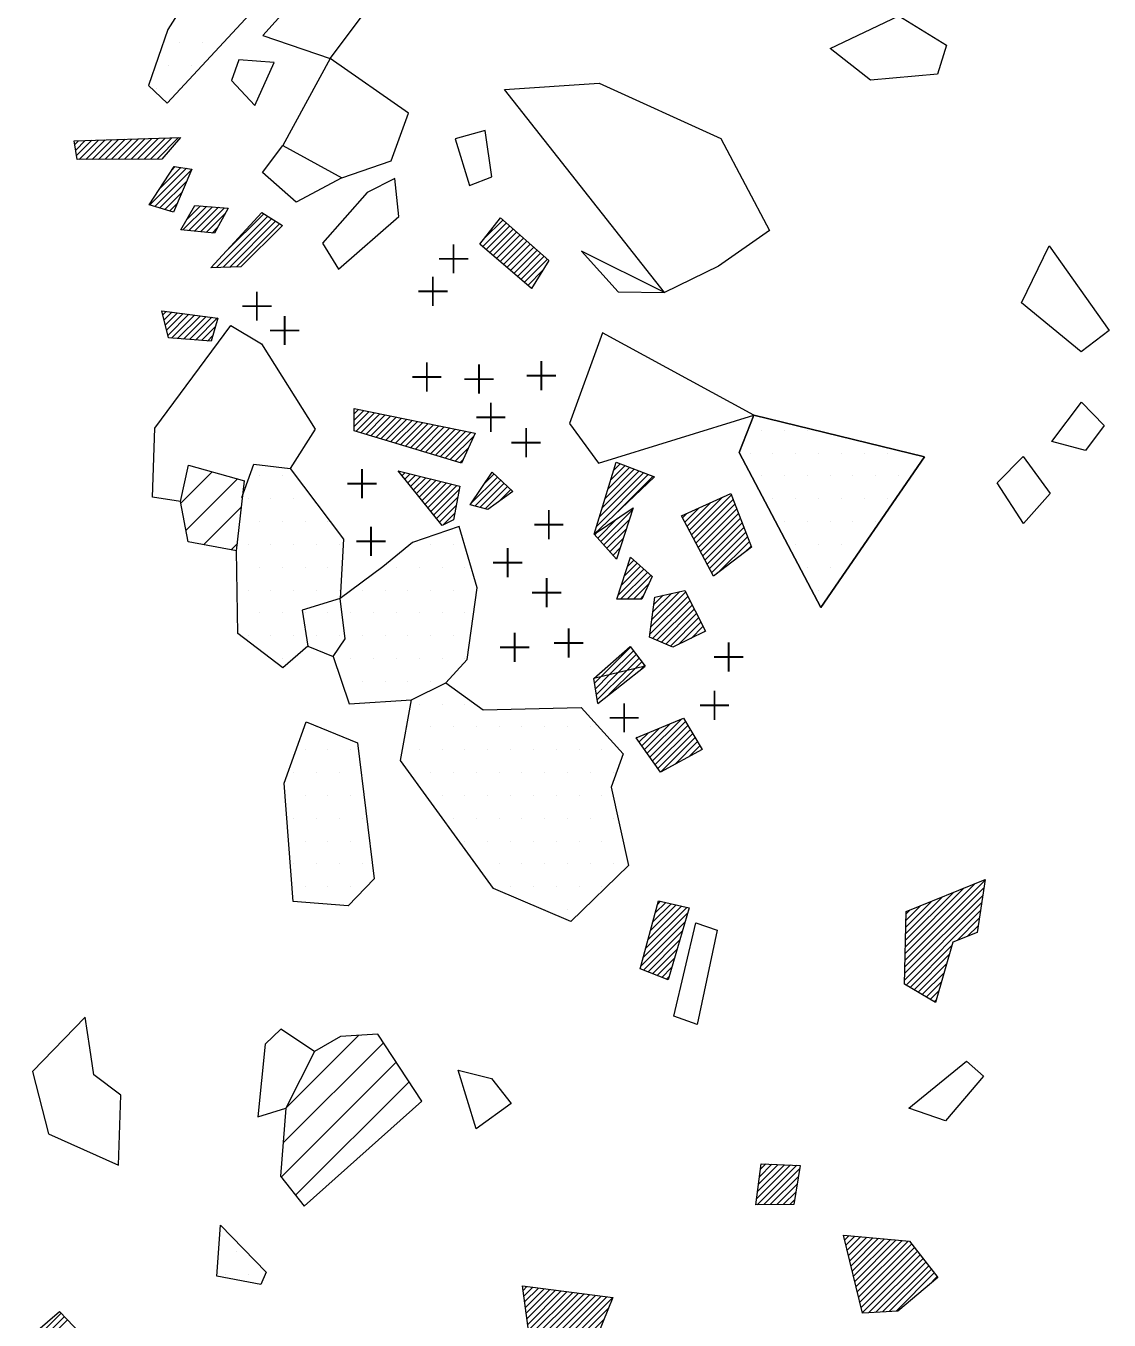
# Model space of a CAD drawing. Header units: metres. Extents: x -2.03 to 0.57, y -19.87 to -14.8.
# Drawn here: x -0.103 to 0.49, y -17.312 to -16.603 of the extents above; entities that cross this region are included whole.
import ezdxf

# ---------------------------------------------------------------- set-up
doc = ezdxf.new("R2010")
doc.units = ezdxf.units.M
doc.header["$LTSCALE"] = 25
doc.header["$MEASUREMENT"] = 0
doc.layers.get('0').update_dxf_attribs({"linetype": 'CONTINUOUS'})
for name, color, linetype in [('FEUER', 1, 'CONTINUOUS'), ('KNOCHEN', 2, 'CONTINUOUS'), ('KNOCHENSCHRAFF', 2, 'CONTINUOUS'), ('STEINE', 4, 'CONTINUOUS'), ('STEINESCHRAFF', 4, 'CONTINUOUS')]:
    doc.layers.add(name, color=color, linetype=linetype)

# ---------------------------------------------------------------- blocks, each defined once
blk = doc.blocks.new('*X5')
at = {"color": 0}
for p, q in [((30, -1682.5), (30, -1682.5)), ((31.25, -1682.5), (31.25, -1682.5)), ((32.5, -1682.5), (32.5, -1682.5)), ((29.375, -1683.75), (29.375, -1683.75)), ((30.625, -1683.75), (30.625, -1683.75)), ((31.875, -1683.75), (31.875, -1683.75)), ((33.125, -1683.75), (33.125, -1683.75)), ((34.375, -1683.75), (34.375, -1683.75)), ((35.625, -1683.75), (35.625, -1683.75)), ((36.875, -1683.75), (36.875, -1683.75)), ((2.5, -1685), (2.5, -1685)), ((3.75, -1685), (3.75, -1685)), ((30, -1685), (30, -1685)), ((31.25, -1685), (31.25, -1685)), ((32.5, -1685), (32.5, -1685)), ((33.75, -1685), (33.75, -1685)), ((35, -1685), (35, -1685)), ((36.25, -1685), (36.25, -1685)), ((37.5, -1685), (37.5, -1685)), ((1.875, -1686.25), (1.875, -1686.25)), ((3.125, -1686.25), (3.125, -1686.25)), ((4.375, -1686.25), (4.375, -1686.25)), ((30.625, -1686.25), (30.625, -1686.25)), ((31.875, -1686.25), (31.875, -1686.25)), ((33.125, -1686.25), (33.125, -1686.25)), ((34.375, -1686.25), (34.375, -1686.25)), ((35.625, -1686.25), (35.625, -1686.25)), ((36.875, -1686.25), (36.875, -1686.25)), ((2.5, -1687.5), (2.5, -1687.5)), ((3.75, -1687.5), (3.75, -1687.5)), ((5, -1687.5), (5, -1687.5)), ((6.25, -1687.5), (6.25, -1687.5)), ((31.25, -1687.5), (31.25, -1687.5)), ((32.5, -1687.5), (32.5, -1687.5)), ((33.75, -1687.5), (33.75, -1687.5)), ((35, -1687.5), (35, -1687.5)), ((36.25, -1687.5), (36.25, -1687.5)), ((1.875, -1688.75), (1.875, -1688.75)), ((3.125, -1688.75), (3.125, -1688.75)), ((4.375, -1688.75), (4.375, -1688.75)), ((5.625, -1688.75), (5.625, -1688.75)), ((6.875, -1688.75), (6.875, -1688.75)), ((11.875, -1688.75), (11.875, -1688.75)), ((13.125, -1688.75), (13.125, -1688.75)), ((31.875, -1688.75), (31.875, -1688.75)), ((33.125, -1688.75), (33.125, -1688.75)), ((34.375, -1688.75), (34.375, -1688.75)), ((2.5, -1690), (2.5, -1690)), ((3.75, -1690), (3.75, -1690)), ((5, -1690), (5, -1690)), ((6.25, -1690), (6.25, -1690)), ((10, -1690), (10, -1690)), ((11.25, -1690), (11.25, -1690)), ((12.5, -1690), (12.5, -1690)), ((13.75, -1690), (13.75, -1690)), ((32.5, -1690), (32.5, -1690)), ((33.75, -1690), (33.75, -1690)), ((1.875, -1691.25), (1.875, -1691.25)), ((3.125, -1691.25), (3.125, -1691.25)), ((4.375, -1691.25), (4.375, -1691.25)), ((5.625, -1691.25), (5.625, -1691.25)), ((6.875, -1691.25), (6.875, -1691.25)), ((8.125, -1691.25), (8.125, -1691.25)), ((9.375, -1691.25), (9.375, -1691.25)), ((10.625, -1691.25), (10.625, -1691.25)), ((11.875, -1691.25), (11.875, -1691.25)), ((13.125, -1691.25), (13.125, -1691.25)), ((14.375, -1691.25), (14.375, -1691.25)), ((33.125, -1691.25), (33.125, -1691.25)), ((2.5, -1692.5), (2.5, -1692.5)), ((3.75, -1692.5), (3.75, -1692.5)), ((5, -1692.5), (5, -1692.5)), ((6.25, -1692.5), (6.25, -1692.5)), ((7.5, -1692.5), (7.5, -1692.5)), ((8.75, -1692.5), (8.75, -1692.5)), ((10, -1692.5), (10, -1692.5)), ((11.25, -1692.5), (11.25, -1692.5)), ((12.5, -1692.5), (12.5, -1692.5)), ((13.75, -1692.5), (13.75, -1692.5)), ((1.875, -1693.75), (1.875, -1693.75)), ((3.125, -1693.75), (3.125, -1693.75)), ((4.375, -1693.75), (4.375, -1693.75)), ((5.625, -1693.75), (5.625, -1693.75)), ((6.875, -1693.75), (6.875, -1693.75)), ((8.125, -1693.75), (8.125, -1693.75)), ((9.375, -1693.75), (9.375, -1693.75)), ((10.625, -1693.75), (10.625, -1693.75)), ((11.875, -1693.75), (11.875, -1693.75)), ((13.125, -1693.75), (13.125, -1693.75)), ((3.75, -1695), (3.75, -1695)), ((7.5, -1695), (7.5, -1695)), ((8.75, -1695), (8.75, -1695)), ((10, -1695), (10, -1695)), ((11.25, -1695), (11.25, -1695)), ((12.5, -1695), (12.5, -1695)), ((13.75, -1695), (13.75, -1695)), ((8.125, -1696.25), (8.125, -1696.25)), ((9.375, -1696.25), (9.375, -1696.25)), ((10.625, -1696.25), (10.625, -1696.25)), ((11.875, -1696.25), (11.875, -1696.25)), ((11.25, -1697.5), (11.25, -1697.5)), ((12.5, -1697.5), (12.5, -1697.5)), ((13.75, -1697.5), (13.75, -1697.5)), ((5.625, -1698.75), (5.625, -1698.75)), ((10.625, -1698.75), (10.625, -1698.75)), ((11.875, -1698.75), (11.875, -1698.75)), ((13.125, -1698.75), (13.125, -1698.75)), ((14.375, -1698.75), (14.375, -1698.75)), ((15.625, -1698.75), (15.625, -1698.75)), ((16.875, -1698.75), (16.875, -1698.75)), ((18.125, -1698.75), (18.125, -1698.75)), ((19.375, -1698.75), (19.375, -1698.75)), ((20.625, -1698.75), (20.625, -1698.75)), ((5, -1700), (5, -1700)), ((6.25, -1700), (6.25, -1700)), ((7.5, -1700), (7.5, -1700)), ((11.25, -1700), (11.25, -1700)), ((12.5, -1700), (12.5, -1700)), ((13.75, -1700), (13.75, -1700)), ((15, -1700), (15, -1700)), ((16.25, -1700), (16.25, -1700)), ((17.5, -1700), (17.5, -1700)), ((18.75, -1700), (18.75, -1700)), ((20, -1700), (20, -1700)), ((21.25, -1700), (21.25, -1700)), ((4.375, -1701.25), (4.375, -1701.25)), ((5.625, -1701.25), (5.625, -1701.25)), ((6.875, -1701.25), (6.875, -1701.25)), ((11.875, -1701.25), (11.875, -1701.25)), ((13.125, -1701.25), (13.125, -1701.25)), ((14.375, -1701.25), (14.375, -1701.25)), ((15.625, -1701.25), (15.625, -1701.25)), ((16.875, -1701.25), (16.875, -1701.25)), ((18.125, -1701.25), (18.125, -1701.25)), ((19.375, -1701.25), (19.375, -1701.25)), ((20.625, -1701.25), (20.625, -1701.25)), ((21.875, -1701.25), (21.875, -1701.25)), ((5, -1702.5), (5, -1702.5)), ((6.25, -1702.5), (6.25, -1702.5)), ((7.5, -1702.5), (7.5, -1702.5)), ((12.5, -1702.5), (12.5, -1702.5)), ((13.75, -1702.5), (13.75, -1702.5)), ((15, -1702.5), (15, -1702.5)), ((16.25, -1702.5), (16.25, -1702.5)), ((17.5, -1702.5), (17.5, -1702.5)), ((18.75, -1702.5), (18.75, -1702.5)), ((20, -1702.5), (20, -1702.5)), ((21.25, -1702.5), (21.25, -1702.5)), ((4.375, -1703.75), (4.375, -1703.75)), ((5.625, -1703.75), (5.625, -1703.75)), ((6.875, -1703.75), (6.875, -1703.75)), ((8.125, -1703.75), (8.125, -1703.75)), ((13.125, -1703.75), (13.125, -1703.75)), ((14.375, -1703.75), (14.375, -1703.75)), ((15.625, -1703.75), (15.625, -1703.75)), ((16.875, -1703.75), (16.875, -1703.75)), ((18.125, -1703.75), (18.125, -1703.75)), ((19.375, -1703.75), (19.375, -1703.75)), ((20.625, -1703.75), (20.625, -1703.75)), ((21.875, -1703.75), (21.875, -1703.75)), ((5, -1705), (5, -1705)), ((6.25, -1705), (6.25, -1705)), ((7.5, -1705), (7.5, -1705)), ((13.75, -1705), (13.75, -1705)), ((15, -1705), (15, -1705)), ((16.25, -1705), (16.25, -1705)), ((17.5, -1705), (17.5, -1705)), ((18.75, -1705), (18.75, -1705)), ((20, -1705), (20, -1705)), ((21.25, -1705), (21.25, -1705)), ((4.375, -1706.25), (4.375, -1706.25)), ((5.625, -1706.25), (5.625, -1706.25)), ((6.875, -1706.25), (6.875, -1706.25)), ((8.125, -1706.25), (8.125, -1706.25)), ((14.375, -1706.25), (14.375, -1706.25)), ((15.625, -1706.25), (15.625, -1706.25)), ((16.875, -1706.25), (16.875, -1706.25)), ((18.125, -1706.25), (18.125, -1706.25)), ((19.375, -1706.25), (19.375, -1706.25)), ((20.625, -1706.25), (20.625, -1706.25)), ((21.875, -1706.25), (21.875, -1706.25)), ((5, -1707.5), (5, -1707.5)), ((6.25, -1707.5), (6.25, -1707.5)), ((7.5, -1707.5), (7.5, -1707.5)), ((16.25, -1707.5), (16.25, -1707.5)), ((17.5, -1707.5), (17.5, -1707.5)), ((18.75, -1707.5), (18.75, -1707.5)), ((20, -1707.5), (20, -1707.5)), ((21.25, -1707.5), (21.25, -1707.5)), ((18.125, -1708.75), (18.125, -1708.75)), ((19.375, -1708.75), (19.375, -1708.75)), ((1.25, -1727.5), (1.25, -1727.5)), ((0.625, -1728.75), (0.625, -1728.75)), ((1.875, -1728.75), (1.875, -1728.75))]:
    blk.add_line(p, q, dxfattribs=at)
blk = doc.blocks.new('*X6')
at = {"color": 0}
for p, q in [((-1.875, -1661.25), (-1.875, -1661.25)), ((-0.625, -1661.25), (-0.625, -1661.25)), ((-2.5, -1662.5), (-2.5, -1662.5)), ((-1.25, -1662.5), (-1.25, -1662.5)), ((-3.125, -1663.75), (-3.125, -1663.75)), ((-1.875, -1663.75), (-1.875, -1663.75))]:
    blk.add_line(p, q, dxfattribs=at)
blk = doc.blocks.new('*X19')
at = {"color": 0}
for p, q in [((16.934, -1729.62), (17.148, -1729.405)), ((16.976, -1729.931), (17.462, -1729.446)), ((17.018, -1730.242), (17.775, -1729.486)), ((17.061, -1730.554), (18.088, -1729.527)), ((17.103, -1730.865), (18.401, -1729.567)), ((17.146, -1731.176), (18.714, -1729.607)), ((17.188, -1731.487), (19.027, -1729.648)), ((17.23, -1731.798), (19.341, -1729.688)), ((17.273, -1732.109), (19.654, -1729.728)), ((17.315, -1732.421), (19.967, -1729.769)), ((17.543, -1732.546), (20.28, -1729.809)), ((17.819, -1732.624), (20.593, -1729.85)), ((18.094, -1732.703), (20.906, -1729.89)), ((18.369, -1732.781), (21.22, -1729.93)), ((18.644, -1732.859), (21.533, -1729.971)), ((18.919, -1732.938), (21.846, -1730.011)), ((19.194, -1733.016), (21.617, -1730.593)), ((-11.705, -1734.217), (-8.358, -1730.87)), ((-11.481, -1734.346), (-8.186, -1731.051)), ((-11.257, -1734.476), (-8.014, -1731.233)), ((19.47, -1733.095), (21.378, -1731.186))]:
    blk.add_line(p, q, dxfattribs=at)
blk = doc.blocks.new('*X20')
at = {"color": 0}
for p, q in [((29.724, -1724.608), (31.587, -1722.745)), ((29.763, -1724.922), (31.926, -1722.76)), ((29.778, -1724.201), (31.248, -1722.731)), ((29.831, -1723.794), (30.909, -1722.716)), ((29.884, -1723.387), (30.57, -1722.702)), ((29.938, -1722.98), (30.231, -1722.687)), ((30.119, -1724.92), (32.092, -1722.947)), ((30.474, -1724.919), (32.024, -1723.369)), ((30.829, -1724.917), (31.956, -1723.791)), ((31.185, -1724.915), (31.887, -1724.212)), ((31.54, -1724.913), (31.819, -1724.634)), ((34.552, -1726.851), (34.792, -1726.611)), ((34.621, -1727.135), (35.115, -1726.641)), ((34.69, -1727.42), (35.439, -1726.671)), ((34.76, -1727.704), (35.762, -1726.702)), ((34.829, -1727.989), (36.085, -1726.732)), ((34.898, -1728.273), (36.409, -1726.762)), ((34.967, -1728.557), (36.732, -1726.792)), ((35.036, -1728.842), (37.055, -1726.823)), ((35.105, -1729.126), (37.379, -1726.853)), ((35.175, -1729.41), (37.702, -1726.883)), ((35.244, -1729.695), (38.025, -1726.913)), ((35.313, -1729.979), (38.224, -1727.068)), ((35.382, -1730.263), (38.379, -1727.267)), ((35.451, -1730.548), (38.533, -1727.466)), ((35.521, -1730.832), (38.688, -1727.665)), ((35.863, -1730.843), (38.843, -1727.864)), ((36.238, -1730.821), (38.997, -1728.063)), ((36.614, -1730.8), (39.152, -1728.262)), ((36.989, -1730.778), (39.306, -1728.461)), ((37.364, -1730.757), (39.461, -1728.659)), ((39.134, -1729.34), (39.616, -1728.858)), ((34.362, -1737.647), (36.541, -1735.469)), ((34.364, -1737.292), (36.564, -1735.092)), ((34.366, -1736.936), (36.192, -1735.111)), ((34.368, -1736.581), (35.819, -1735.13)), ((34.37, -1736.225), (35.446, -1735.149)), ((34.372, -1735.869), (35.073, -1735.168)), ((34.374, -1735.514), (34.701, -1735.188)), ((21.052, -1738.936), (24.069, -1735.919)), ((21.149, -1739.194), (24.201, -1736.141)), ((21.733, -1736.488), (22.031, -1736.19)), ((21.796, -1736.778), (22.439, -1736.136)), ((21.859, -1737.069), (22.846, -1736.082)), ((21.923, -1737.359), (23.254, -1736.028)), ((21.986, -1737.65), (23.662, -1735.973)), ((34.358, -1738.359), (36.483, -1736.234)), ((34.36, -1738.003), (36.512, -1735.851)), ((21.343, -1739.352), (24.33, -1736.366)), ((21.538, -1739.511), (24.458, -1736.591)), ((21.733, -1739.67), (24.587, -1736.816)), ((34.354, -1739.07), (36.425, -1736.998)), ((34.356, -1738.714), (36.454, -1736.616)), ((21.169, -1738.112), (21.65, -1737.632)), ((21.228, -1737.7), (21.445, -1737.483)), ((21.928, -1739.829), (24.715, -1737.041)), ((22.123, -1739.987), (24.843, -1737.267)), ((22.318, -1740.146), (24.972, -1737.492)), ((22.512, -1740.305), (25.1, -1737.717)), ((28.304, -1739.109), (29.93, -1737.483)), ((28.44, -1739.327), (30.256, -1737.511)), ((28.576, -1739.544), (30.465, -1737.655)), ((34.352, -1739.426), (36.397, -1737.381)), ((21.111, -1738.524), (21.854, -1737.781)), ((22.707, -1740.464), (25.229, -1737.942)), ((22.902, -1740.622), (25.357, -1738.167)), ((23.097, -1740.781), (25.486, -1738.392)), ((28.713, -1739.761), (30.674, -1737.8)), ((28.849, -1739.979), (30.883, -1737.945)), ((28.985, -1740.196), (31.092, -1738.089)), ((29.121, -1740.413), (31.301, -1738.234)), ((29.258, -1740.631), (31.509, -1738.379)), ((34.35, -1739.781), (36.368, -1737.763)), ((34.589, -1739.896), (36.339, -1738.146)), ((23.292, -1740.94), (25.614, -1738.618)), ((23.486, -1741.099), (25.742, -1738.843)), ((23.681, -1741.257), (25.871, -1739.068)), ((29.394, -1740.848), (31.718, -1738.524)), ((29.53, -1741.065), (31.927, -1738.668)), ((29.666, -1741.283), (31.855, -1739.094)), ((35.043, -1739.795), (36.31, -1738.528)), ((35.497, -1739.695), (36.281, -1738.91)), ((23.876, -1741.416), (25.999, -1739.293)), ((24.071, -1741.575), (26.128, -1739.518)), ((24.266, -1741.733), (26.256, -1739.743)), ((35.951, -1739.594), (36.252, -1739.293)), ((24.461, -1741.892), (26.384, -1739.968)), ((24.655, -1742.051), (26.513, -1740.194)), ((24.85, -1742.21), (26.641, -1740.419)), ((25.045, -1742.368), (26.77, -1740.644)), ((25.24, -1742.527), (26.898, -1740.869)), ((25.435, -1742.686), (27.026, -1741.094)), ((29.803, -1741.5), (30.51, -1740.793)), ((25.629, -1742.845), (27.155, -1741.319)), ((25.824, -1743.003), (27.283, -1741.544)), ((26.019, -1743.162), (27.412, -1741.77)), ((26.214, -1743.321), (27.54, -1741.995)), ((26.409, -1743.48), (27.668, -1742.22)), ((26.604, -1743.638), (27.797, -1742.445)), ((26.798, -1743.797), (27.925, -1742.67)), ((26.993, -1743.956), (28.054, -1742.895)), ((27.188, -1744.115), (28.182, -1743.12)), ((27.383, -1744.273), (28.31, -1743.346)), ((27.578, -1744.432), (28.142, -1743.868))]:
    blk.add_line(p, q, dxfattribs=at)
blk = doc.blocks.new('*X21')
at = {"color": 0}
for p, q in [((21.58, -1685.73), (22.774, -1684.535)), ((21.736, -1685.22), (22.519, -1684.437)), ((21.892, -1684.71), (22.263, -1684.339)), ((20.955, -1687.768), (23.795, -1684.928)), ((21.111, -1687.259), (23.54, -1684.83)), ((21.268, -1686.749), (23.285, -1684.732)), ((21.424, -1686.239), (23.029, -1684.634)), ((22.069, -1687.009), (24.051, -1685.026)), ((25.917, -1687.756), (27.214, -1686.459)), ((26.04, -1687.987), (27.867, -1686.16)), ((26.162, -1688.218), (28.347, -1686.034)), ((26.284, -1688.45), (28.445, -1686.289)), ((26.407, -1688.681), (28.543, -1686.544)), ((21.026, -1688.405), (22.11, -1687.32)), ((21.193, -1688.591), (22.928, -1686.857)), ((21.36, -1688.778), (22.76, -1687.378)), ((25.672, -1687.294), (25.907, -1687.059)), ((25.795, -1687.525), (26.561, -1686.759)), ((26.529, -1688.912), (28.642, -1686.799)), ((26.652, -1689.143), (28.74, -1687.055)), ((26.774, -1689.374), (28.838, -1687.31)), ((20.858, -1688.219), (21.026, -1688.051)), ((21.527, -1688.964), (22.592, -1687.899)), ((26.896, -1689.605), (28.936, -1687.565)), ((27.019, -1689.837), (29.035, -1687.821)), ((27.141, -1690.068), (29.133, -1688.076)), ((21.695, -1689.15), (22.424, -1688.421)), ((27.263, -1690.299), (29.231, -1688.331)), ((27.572, -1690.344), (29.33, -1688.586)), ((21.862, -1689.336), (22.257, -1688.942)), ((22.029, -1689.523), (22.089, -1689.463)), ((29.07, -1689.2), (29.428, -1688.842)), ((22.141, -1691.532), (23.559, -1690.114)), ((22.314, -1691.006), (23.373, -1689.947)), ((22.486, -1690.48), (23.187, -1689.779)), ((22.658, -1689.954), (23.002, -1689.611)), ((22.278, -1691.748), (23.744, -1690.282)), ((22.634, -1691.747), (23.93, -1690.45)), ((22.989, -1691.745), (23.824, -1690.91)), ((23.344, -1691.743), (23.532, -1691.556)), ((23.887, -1693.676), (25.959, -1691.603)), ((23.942, -1693.267), (25.841, -1691.368)), ((23.997, -1692.859), (25.523, -1691.332)), ((24.052, -1692.45), (25.068, -1691.434)), ((24.107, -1692.042), (24.612, -1691.536)), ((24.018, -1693.898), (26.078, -1691.838)), ((24.264, -1694.005), (26.197, -1692.072)), ((24.511, -1694.112), (26.316, -1692.307)), ((24.757, -1694.219), (26.435, -1692.542)), ((25.004, -1694.326), (26.553, -1692.777)), ((25.445, -1694.239), (26.672, -1693.011)), ((26.14, -1693.897), (26.791, -1693.246)), ((26.836, -1693.555), (26.91, -1693.481)), ((21.213, -1695.996), (22.825, -1694.384)), ((21.679, -1695.883), (22.979, -1694.584)), ((22.145, -1695.771), (23.133, -1694.783)), ((22.611, -1695.658), (23.286, -1694.983)), ((23.077, -1695.546), (23.44, -1695.183)), ((20.903, -1696.659), (21.679, -1695.883)), ((20.95, -1696.966), (22.145, -1695.771)), ((20.997, -1697.272), (22.611, -1695.658)), ((21.642, -1696.981), (23.077, -1695.546)), ((23.345, -1695.632), (23.544, -1695.433)), ((23.544, -1695.433), (23.594, -1695.383)), ((20.856, -1696.353), (21.213, -1695.996)), ((23.584, -1699.988), (25.016, -1698.557)), ((23.731, -1700.195), (25.623, -1698.304)), ((23.878, -1700.402), (25.834, -1698.446)), ((24.025, -1700.609), (25.966, -1698.667)), ((23.144, -1699.368), (23.194, -1699.318)), ((23.291, -1699.575), (23.801, -1699.064)), ((23.438, -1699.782), (24.409, -1698.811)), ((24.172, -1700.815), (26.098, -1698.889)), ((24.319, -1701.022), (26.23, -1699.111)), ((24.472, -1701.222), (26.362, -1699.332)), ((25.241, -1700.807), (26.494, -1699.554)), ((26.009, -1700.392), (26.625, -1699.776)), ((37.864, -1711.518), (42.241, -1707.141)), ((37.856, -1711.88), (42.177, -1707.559)), ((37.871, -1711.157), (41.7, -1707.328)), ((37.879, -1710.796), (41.105, -1707.57)), ((37.886, -1710.435), (40.51, -1707.811)), ((23.64, -1710.893), (25.898, -1708.635)), ((23.77, -1710.409), (25.612, -1708.567)), ((23.9, -1709.926), (25.326, -1708.5)), ((24.03, -1709.442), (25.04, -1708.432)), ((24.16, -1708.959), (24.755, -1708.364)), ((24.29, -1708.476), (24.469, -1708.296)), ((37.841, -1712.602), (42.05, -1708.393)), ((37.849, -1712.241), (42.113, -1707.976)), ((37.894, -1710.074), (39.915, -1708.053)), ((37.901, -1709.713), (39.32, -1708.294)), ((37.908, -1709.352), (38.725, -1708.536)), ((23.51, -1711.376), (25.953, -1708.934)), ((37.91, -1712.887), (41.986, -1708.811)), ((37.916, -1708.991), (38.13, -1708.777)), ((40.705, -1710.445), (41.922, -1709.228)), ((23.38, -1711.86), (25.806, -1709.434)), ((23.526, -1712.068), (25.659, -1709.934)), ((41.285, -1710.219), (41.858, -1709.645)), ((23.779, -1712.168), (25.513, -1710.435)), ((38.131, -1713.019), (40.422, -1710.728)), ((24.033, -1712.268), (25.366, -1710.935)), ((24.286, -1712.368), (25.219, -1711.435)), ((38.352, -1713.152), (40.28, -1711.224)), ((24.54, -1712.468), (25.072, -1711.935)), ((38.573, -1713.284), (40.137, -1711.72)), ((24.794, -1712.568), (24.926, -1712.436)), ((38.794, -1713.416), (39.995, -1712.216)), ((39.015, -1713.549), (39.853, -1712.711)), ((39.236, -1713.681), (39.711, -1713.207)), ((39.457, -1713.814), (39.568, -1713.703))]:
    blk.add_line(p, q, dxfattribs=at)
blk = doc.blocks.new('*X22')
at = {"color": 0}
for p, q in [((-7.613, -1666.839), (-7.411, -1666.637)), ((-7.566, -1667.145), (-7.046, -1666.626)), ((-7.518, -1667.452), (-6.681, -1666.614)), ((-7.377, -1667.663), (-6.316, -1666.603)), ((-7.021, -1667.662), (-5.951, -1666.591)), ((-6.666, -1667.66), (-5.586, -1666.58)), ((-6.311, -1667.658), (-5.221, -1666.569)), ((-5.955, -1667.656), (-4.856, -1666.557)), ((-5.6, -1667.655), (-4.491, -1666.546)), ((-5.245, -1667.653), (-4.126, -1666.534)), ((-4.889, -1667.651), (-3.761, -1666.523)), ((-4.534, -1667.649), (-3.396, -1666.512)), ((-4.179, -1667.647), (-3.031, -1666.5)), ((-3.823, -1667.646), (-2.666, -1666.489)), ((-3.468, -1667.644), (-2.301, -1666.477)), ((-3.113, -1667.642), (-1.936, -1666.466)), ((-3.505, -1670.156), (-1.499, -1668.149)), ((-3.234, -1670.238), (-1.222, -1668.226)), ((-2.981, -1669.278), (-1.805, -1668.103)), ((-2.32, -1668.263), (-2.112, -1668.056)), ((-2.962, -1670.32), (-1.487, -1668.845)), ((-2.691, -1670.402), (-1.753, -1669.464)), ((-2.419, -1670.484), (-2.018, -1670.083)), ((-1.692, -1671.525), (-0.401, -1670.233)), ((-1.498, -1670.977), (-0.728, -1670.207)), ((-1.372, -1671.559), (-0.073, -1670.259)), ((-1.053, -1671.593), (0.255, -1670.285)), ((-0.733, -1671.626), (0.583, -1670.31)), ((-0.413, -1671.66), (0.636, -1670.611)), ((0.136, -1673.586), (2.949, -1670.773)), ((0.503, -1673.572), (3.166, -1670.91)), ((0.646, -1672.722), (2.732, -1670.637)), ((0.87, -1673.559), (3.383, -1671.046)), ((14.827, -1671.976), (15.823, -1670.98)), ((-0.094, -1671.694), (0.206, -1671.395)), ((1.237, -1673.546), (3.6, -1671.183)), ((14.727, -1672.429), (16.012, -1671.145)), ((14.917, -1672.593), (16.2, -1671.31)), ((15.107, -1672.757), (16.388, -1671.475)), ((15.296, -1672.921), (16.577, -1671.64)), ((15.486, -1673.085), (16.765, -1671.806)), ((15.676, -1673.249), (16.954, -1671.971)), ((15.865, -1673.413), (17.142, -1672.136)), ((16.055, -1673.577), (17.331, -1672.301)), ((16.245, -1673.74), (17.519, -1672.466)), ((16.434, -1673.904), (17.708, -1672.631)), ((16.624, -1674.068), (17.896, -1672.796)), ((16.814, -1674.232), (18.085, -1672.961)), ((17.003, -1674.396), (18.273, -1673.126)), ((17.193, -1674.56), (18.022, -1673.731)), ((17.383, -1674.724), (17.429, -1674.677)), ((-2.801, -1676.169), (-2.618, -1675.986)), ((-2.731, -1676.452), (-2.305, -1676.027)), ((-2.661, -1676.736), (-1.992, -1676.067)), ((-2.591, -1677.02), (-1.678, -1676.107)), ((-2.521, -1677.303), (-1.365, -1676.147)), ((-2.312, -1677.448), (-1.052, -1676.187)), ((-1.986, -1677.475), (-0.738, -1676.228)), ((-1.659, -1677.502), (-0.425, -1676.268)), ((-1.332, -1677.529), (-0.111, -1676.308)), ((-1.005, -1677.556), (0.202, -1676.348)), ((-0.679, -1677.582), (0.08, -1676.824)), ((-0.352, -1677.609), (-0.054, -1677.312)), ((7.684, -1681.594), (7.919, -1681.359)), ((7.686, -1681.946), (8.213, -1681.419)), ((7.688, -1682.297), (8.507, -1681.479)), ((7.777, -1682.562), (8.801, -1681.538)), ((8.049, -1682.644), (9.095, -1681.598)), ((8.321, -1682.725), (9.389, -1681.657)), ((8.593, -1682.806), (9.683, -1681.717)), ((8.865, -1682.888), (9.977, -1681.776)), ((9.137, -1682.969), (10.271, -1681.836)), ((9.41, -1683.05), (10.565, -1681.895)), ((9.682, -1683.132), (10.859, -1681.955)), ((9.954, -1683.213), (11.153, -1682.014)), ((10.226, -1683.295), (11.447, -1682.074)), ((10.498, -1683.376), (11.741, -1682.134)), ((10.771, -1683.457), (12.035, -1682.193)), ((11.043, -1683.539), (12.329, -1682.253)), ((11.315, -1683.62), (12.623, -1682.312)), ((11.587, -1683.701), (12.917, -1682.372)), ((11.859, -1683.783), (13.211, -1682.431)), ((12.132, -1683.864), (13.505, -1682.491)), ((12.404, -1683.945), (13.799, -1682.55)), ((12.676, -1684.027), (14.093, -1682.61)), ((12.948, -1684.108), (14.254, -1682.803)), ((13.22, -1684.19), (13.949, -1683.461)), ((13.492, -1684.271), (13.645, -1684.119)), ((10.151, -1684.784), (10.193, -1684.742)), ((10.309, -1684.98), (10.475, -1684.813)), ((10.466, -1685.176), (10.758, -1684.884)), ((10.624, -1685.372), (11.04, -1684.956)), ((10.781, -1685.568), (11.322, -1685.027)), ((10.939, -1685.764), (11.605, -1685.098)), ((11.097, -1685.96), (11.887, -1685.169)), ((11.254, -1686.155), (12.169, -1685.24)), ((14.096, -1686.496), (15.532, -1685.06)), ((14.293, -1686.652), (15.713, -1685.232)), ((14.842, -1685.397), (15.35, -1684.888)), ((11.412, -1686.351), (12.452, -1685.312)), ((11.57, -1686.547), (12.734, -1685.383)), ((11.727, -1686.743), (13.016, -1685.454)), ((11.885, -1686.939), (13.299, -1685.525)), ((12.043, -1687.135), (13.436, -1685.742)), ((14.574, -1686.725), (15.895, -1685.404)), ((14.855, -1686.797), (16.077, -1685.575)), ((15.575, -1686.431), (16.259, -1685.747)), ((12.2, -1687.331), (13.353, -1686.178)), ((12.358, -1687.527), (13.271, -1686.614)), ((12.535, -1687.703), (13.188, -1687.05))]:
    blk.add_line(p, q, dxfattribs=at)
blk = doc.blocks.new('*X38')
at = {"color": 0}
for p, q in [((-27.231, -1685.396), (-24.196, -1682.361)), ((-26.514, -1686.448), (-23.556, -1683.489)), ((-1.815, -1686.497), (-0.094, -1684.776)), ((-1.531, -1687.981), (1.289, -1685.16)), ((-24.572, -1686.273), (-24.19, -1685.891)), ((-0.546, -1688.763), (1.518, -1686.699)), ((0.943, -1689.042), (1.289, -1688.697)), ((-42.751, -1716.826), (-33.971, -1708.046)), ((-42.286, -1714.594), (-35.748, -1708.055)), ((-41.738, -1717.581), (-32.676, -1708.519)), ((-38.101, -1708.641), (-37.524, -1708.064)), ((-40.725, -1718.336), (-32.33, -1709.941)), ((-31.856, -1711.235), (-30.857, -1710.235)), ((-39.713, -1719.091), (-31.856, -1711.235)), ((-31.356, -1712.502), (-29.819, -1710.965)), ((-38.724, -1719.87), (-31.356, -1712.502)), ((-37.747, -1720.661), (-30.478, -1713.392)), ((-36.772, -1721.454), (-29.408, -1714.09)), ((-35.801, -1722.251), (-28.338, -1714.788)), ((-34.792, -1723.01), (-27.268, -1715.486)), ((3.96, -1719.613), (7.928, -1715.645)), ((-27.435, -1717.42), (-26.264, -1716.249)), ((3.798, -1721.542), (9.284, -1716.056)), ((-29.152, -1720.905), (-25.407, -1717.16)), ((3.694, -1723.414), (9.987, -1717.121)), ((-33.619, -1723.605), (-27.435, -1717.42)), ((-28.13, -1721.65), (-24.549, -1718.07)), ((4.474, -1724.402), (10.69, -1718.186)), ((-27.108, -1722.396), (-23.692, -1718.981)), ((-41.962, -1721.34), (-40.356, -1719.734)), ((-41.493, -1722.639), (-38.724, -1719.87)), ((-40.384, -1723.299), (-37.747, -1720.661)), ((-26.086, -1723.142), (-23.043, -1720.099)), ((-38.625, -1723.307), (-37.211, -1721.893)), ((-31.786, -1723.539), (-30.131, -1721.884)), ((-24.489, -1723.313), (-23.331, -1722.155))]:
    blk.add_line(p, q, dxfattribs=at)
blk = doc.blocks.new('LB')
at = {"layer": 'FEUER', "const_width": 0.1}
for points in [[(0, 0), (0, -1.6)], [(-0.8, -0.8), (0.8, -0.8)]]:
    blk.add_lwpolyline(points, dxfattribs=at)

msp = doc.modelspace()

# ---------------------------------------------------------------- linework, layer by layer
at = {"layer": 'KNOCHEN'}
for points in [[(-0.07485, -16.67664), (-0.07644, -16.66644), (-0.01829, -16.66462), (-0.02843, -16.67641), (-0.07485, -16.67664)], [(-0.02217, -16.70546), (-0.03545, -16.70144), (-0.02178, -16.68046), (-0.01208, -16.68194), (-0.02217, -16.70546)], [(-0.01804, -16.71513), (-0.01045, -16.70183), (0.00792, -16.70327), (0.00034, -16.71708), (-0.01804, -16.71513)], [(-0.00161, -16.73596), (0.0263, -16.70573), (0.03756, -16.71281), (0.01471, -16.73537), (-0.00161, -16.73596)], [(0.14576, -16.72299), (0.15691, -16.70865), (0.18356, -16.73198), (0.17394, -16.74734), (0.14576, -16.72299)], [(-0.02488, -16.77434), (-0.02853, -16.75956), (0.0021, -16.76349), (-0.00141, -16.77626), (-0.02488, -16.77434)], [(0.07689, -16.82536), (0.07683, -16.81312), (0.14321, -16.82656), (0.13564, -16.84292), (0.07689, -16.82536)], [(0.20828, -16.88185), (0.22033, -16.8425), (0.24128, -16.85056), (0.20828, -16.88185)], [(0.1251, -16.87716), (0.10097, -16.84718), (0.13469, -16.85568), (0.13121, -16.87407), (0.1251, -16.87716)], [(0.14035, -16.86586), (0.1525, -16.84794), (0.16378, -16.8586), (0.15005, -16.86836), (0.14035, -16.86586)], [(0.27369, -16.90499), (0.25618, -16.87191), (0.28316, -16.85954), (0.29453, -16.88907), (0.27369, -16.90499)], [(0.20828, -16.88185), (0.22963, -16.86745), (0.22059, -16.89556), (0.20828, -16.88185)], [(0.22824, -16.8945), (0.24002, -16.90515), (0.23447, -16.91743), (0.2207, -16.91749), (0.22824, -16.8945)], [(0.23866, -16.93832), (0.24161, -16.91637), (0.25792, -16.91272), (0.26925, -16.93511), (0.25144, -16.94387), (0.23866, -16.93832)], [(0.20816, -16.96092), (0.22797, -16.94348), (0.23619, -16.95415), (0.20816, -16.96092), (0.20816, -16.96092)], [(0.21027, -16.97468), (0.20816, -16.96092), (0.22797, -16.94348), (0.23619, -16.95415), (0.20816, -16.96092)], [(0.21027, -16.97468), (0.23619, -16.95415)], [(0.24464, -17.01226), (0.23128, -16.99345), (0.25724, -16.98261), (0.26753, -16.99991), (0.24464, -17.01226)], [(0.37836, -17.12842), (0.37919, -17.08863), (0.42246, -17.07107), (0.41801, -17.10017), (0.40478, -17.10534), (0.39525, -17.13854), (0.37836, -17.12842)], [(0.23344, -17.11996), (0.24346, -17.08267), (0.26031, -17.08667), (0.24877, -17.12601), (0.23344, -17.11996)], [(0.29683, -17.24923), (0.29978, -17.22676), (0.32121, -17.22768), (0.31774, -17.24912), (0.29683, -17.24923)], [(0.35528, -17.30862), (0.34486, -17.26582), (0.3811, -17.26921), (0.39651, -17.28903), (0.37466, -17.30751), (0.35528, -17.30862)], [(0.17324, -17.32483), (0.169, -17.29373), (0.21852, -17.30012), (0.20491, -17.33386), (0.17324, -17.32483)], [(-0.12156, -17.33956), (-0.08448, -17.30775), (-0.06909, -17.32399), (-0.09444, -17.35524), (-0.1144, -17.34258)], [(-0.09444, -17.35524), (-0.12156, -17.33956), (-0.08448, -17.30775), (-0.06909, -17.32399), (-0.09444, -17.35524)]]:
    msp.add_lwpolyline(points, dxfattribs=at)
at = {"layer": 'STEINE'}
for points in [[(-0.02552, -16.64579), (0.01964, -16.5971), (0.02863, -16.55777), (0.0148, -16.54815), (-0.00294, -16.57017), (-0.02521, -16.60548), (-0.03577, -16.63614), (-0.02552, -16.64579)], [(0.02684, -16.60879), (0.06363, -16.62137), (0.06363, -16.62137), (0.08137, -16.59781), (0.04865, -16.5842), (0.02684, -16.60879)], [(0.35958, -16.63316), (0.33756, -16.61592), (0.37522, -16.59788), (0.40132, -16.61408), (0.39629, -16.62992), (0.35958, -16.63316)], [(0.02244, -16.64708), (0.03303, -16.62356), (0.01364, -16.62212), (0.00962, -16.63337), (0.02244, -16.64708)], [(0.03785, -16.66894), (0.07008, -16.68663), (0.09707, -16.67732), (0.10663, -16.65125), (0.06363, -16.62137), (0.03785, -16.66894)], [(0.15911, -16.63824), (0.21113, -16.63492), (0.2776, -16.6652), (0.30438, -16.71557), (0.27642, -16.73509), (0.2469, -16.74952), (0.15911, -16.63824)], [(0.13999, -16.69088), (0.15221, -16.68623), (0.14851, -16.66074), (0.13221, -16.66541), (0.13999, -16.69088)], [(0.07008, -16.68663), (0.04515, -16.70002), (0.0267, -16.68379), (0.03785, -16.66894)], [(0.09916, -16.687), (0.08389, -16.69473), (0.05954, -16.7224), (0.06829, -16.73664), (0.1013, -16.7079), (0.09916, -16.687)], [(0.44232, -16.75519), (0.45747, -16.72399), (0.49035, -16.77025), (0.4751, -16.78206), (0.44232, -16.75519)], [(0.22139, -16.74914), (0.2469, -16.74952), (0.2469, -16.74952), (0.20139, -16.72679), (0.22139, -16.74914)], [(-0.01832, -16.86409), (-0.03363, -16.86162), (-0.03229, -16.82386), (0.00926, -16.76754), (0.02615, -16.77766), (0.05546, -16.82445), (0.04179, -16.84594)], [(0.2957, -16.81662), (0.21283, -16.77163), (0.19471, -16.8212), (0.21064, -16.84306), (0.2957, -16.81662)], [(0.45902, -16.83112), (0.47524, -16.80961), (0.48755, -16.8223), (0.47741, -16.83613), (0.45902, -16.83112)], [(0.2957, -16.81662), (0.28764, -16.83707), (0.33245, -16.92204), (0.38917, -16.83962), (0.2957, -16.81662)], [(0.28764, -16.83707), (0.2957, -16.81662), (0.38917, -16.83962), (0.33245, -16.92204), (0.28764, -16.83707)], [(0.01243, -16.89098), (-0.01413, -16.88601), (-0.01832, -16.86409), (-0.01382, -16.84418), (0.01683, -16.8527)], [(0.01534, -16.86189), (0.02188, -16.84349), (0.04179, -16.84594), (0.07106, -16.88457), (0.06918, -16.91723)], [(0.44343, -16.87609), (0.42903, -16.85371), (0.44325, -16.83936), (0.45814, -16.85969), (0.44343, -16.87609)], [(0.05146, -16.94333), (0.03774, -16.95513), (0.01316, -16.93638), (0.01243, -16.89098), (0.01683, -16.8527)], [(0.06526, -16.94888), (0.07406, -16.97485), (0.10823, -16.97264), (0.12706, -16.96336), (0.13873, -16.95055), (0.14415, -16.91124), (0.13429, -16.87762), (0.10882, -16.88642), (0.09256, -16.89976), (0.06918, -16.91723)], [(0.07184, -16.93915), (0.06918, -16.91723), (0.0483, -16.92345), (0.05146, -16.94333), (0.06526, -16.94888), (0.07184, -16.93915)], [(0.12706, -16.96336), (0.14754, -16.97806), (0.2011, -16.97677), (0.22418, -17.00216), (0.21764, -17.02056), (0.22703, -17.06337), (0.19556, -17.09413), (0.15313, -17.07598), (0.10227, -17.00583), (0.10823, -16.97264)], [(0.07876, -16.99625), (0.0878, -17.07069), (0.07359, -17.08555), (0.04348, -17.08315), (0.03857, -17.01839), (0.05064, -16.98466), (0.07876, -16.99625)], [(0.26471, -17.15042), (0.25193, -17.14589), (0.26392, -17.09481), (0.27568, -17.09884), (0.26471, -17.15042)], [(-0.07048, -17.14647), (-0.09941, -17.1762), (-0.09057, -17.21034), (-0.05222, -17.22749), (-0.05088, -17.18922), (-0.06573, -17.17807), (-0.06785, -17.16329), (-0.07048, -17.14647)], [(0.05511, -17.16523), (0.03668, -17.15308), (0.02805, -17.16128), (0.02417, -17.20109), (0.03945, -17.19643)], [(0.11391, -17.19249), (0.08975, -17.15588), (0.06935, -17.157), (0.05511, -17.16523), (0.03945, -17.19643), (0.03657, -17.23368), (0.04941, -17.24994), (0.11391, -17.19249)], [(0.40067, -17.20331), (0.38074, -17.19626), (0.41224, -17.1706), (0.42147, -17.17872), (0.40067, -17.20331)], [(0.14358, -17.20764), (0.13372, -17.17555), (0.15211, -17.18005), (0.16289, -17.19377), (0.14358, -17.20764)], [(0.02564, -17.29291), (0.00164, -17.28844), (0.00355, -17.26037), (0.02867, -17.28627), (0.02564, -17.29291)]]:
    msp.add_lwpolyline(points, dxfattribs=at)

# ---------------------------------------------------------------- block references
at = {"layer": 'FEUER', "xscale": 0.01, "yscale": 0.01, "zscale": 0.01}
for name, p in [('LB', (0.1313, -16.7231)), ('LB', (0.11998, -16.74088)), ('LB', (0.02357, -16.749)), ('LB', (0.03879, -16.76234)), ('LB', (0.11666, -16.78777)), ('LB', (0.1452, -16.78895)), ('LB', (0.17937, -16.78711)), ('LB', (0.15171, -16.80989)), ('*X38', (0, 0)), ('LB', (0.17101, -16.82377)), ('LB', (0.08114, -16.8462)), ('LB', (0.1835, -16.86871)), ('LB', (0.08606, -16.87784)), ('LB', (0.16095, -16.88949)), ('LB', (0.18227, -16.90592)), ('LB', (0.16476, -16.93591)), ('LB', (0.19435, -16.93352)), ('LB', (0.282, -16.94116)), ('LB', (0.2742, -16.96763)), ('LB', (0.22471, -16.97449))]:
    msp.add_blockref(name, p, dxfattribs=at)
at = {"layer": 'KNOCHENSCHRAFF', "xscale": 0.01, "yscale": 0.01, "zscale": 0.01}
for name in ['*X22', '*X21', '*X20', '*X19']:
    msp.add_blockref(name, (0, 0), dxfattribs=at)
at = {"layer": 'STEINESCHRAFF', "xscale": 0.01, "yscale": 0.01, "zscale": 0.01}
for name in ['*X6', '*X5']:
    msp.add_blockref(name, (0, 0), dxfattribs=at)

doc.saveas('drawing.dxf')
